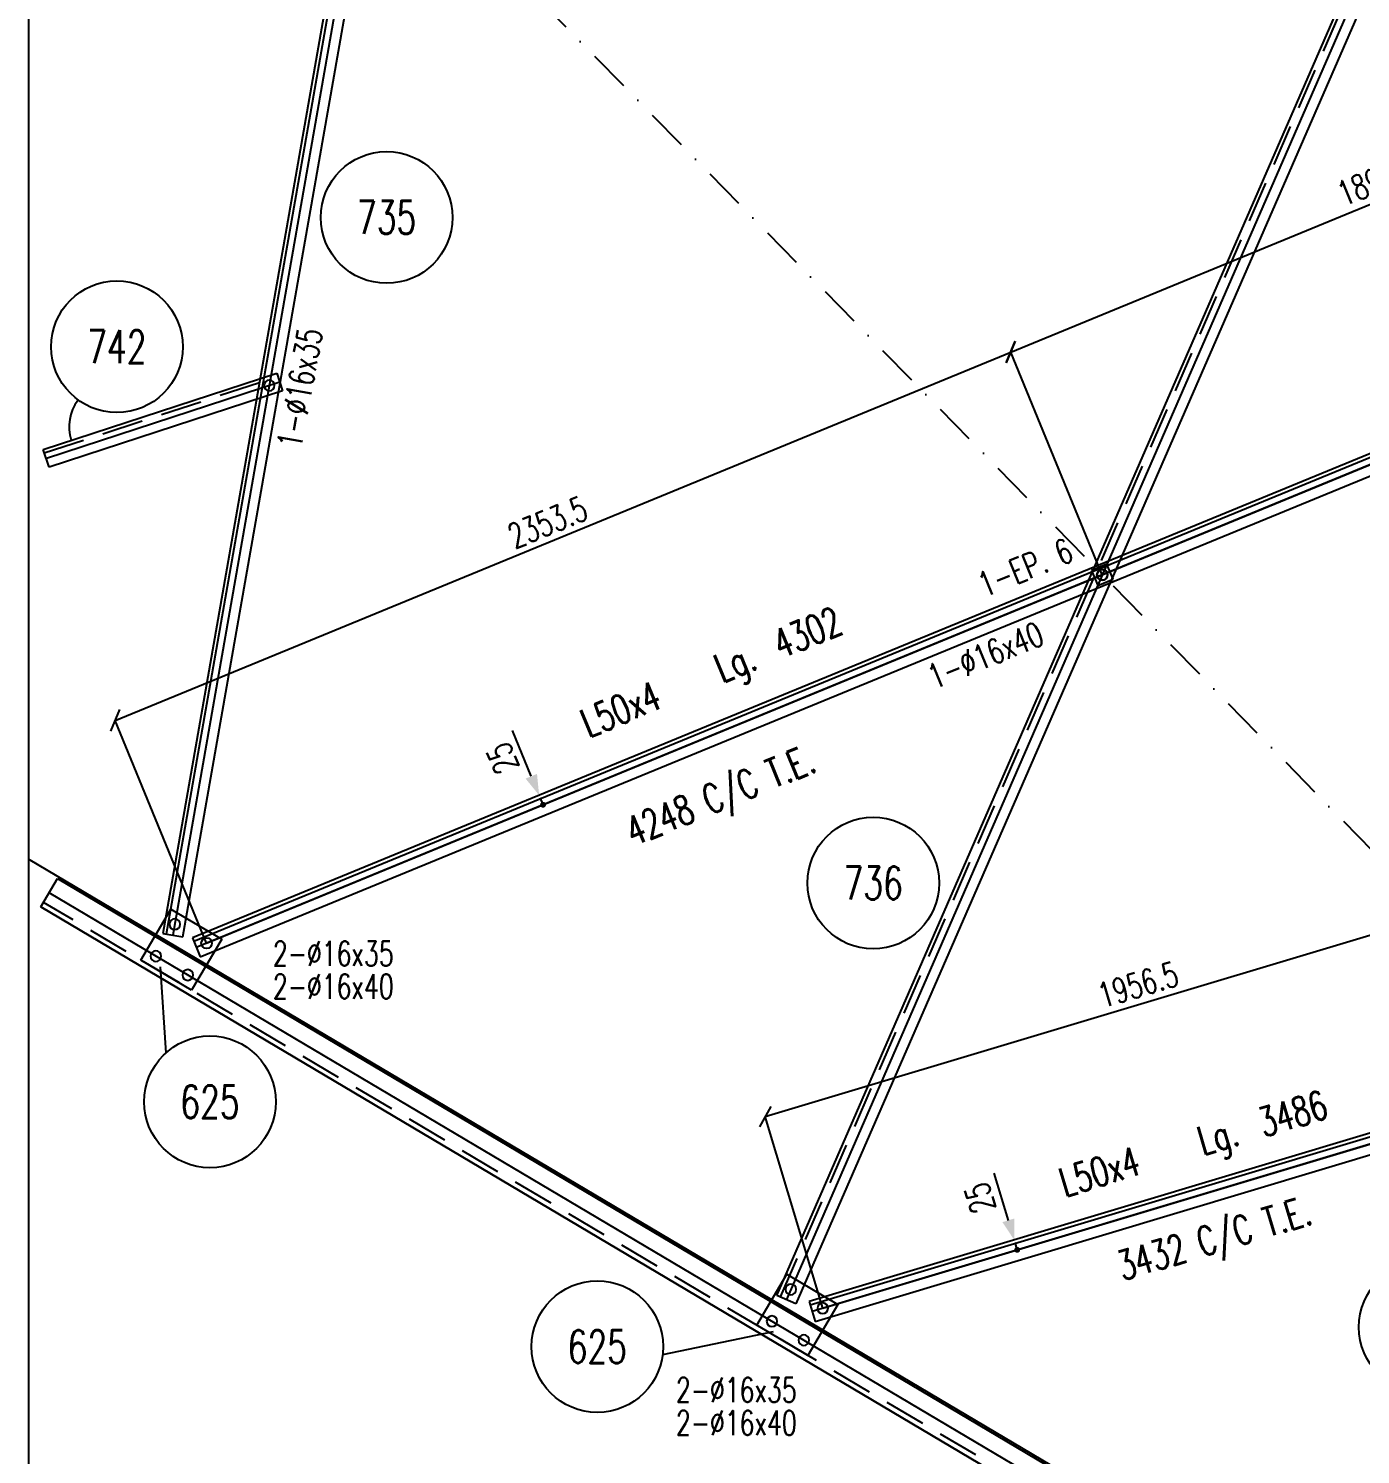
# Model space of a CAD drawing. Extents: x 144362 to 160582, y -59241 to -47761.
# Drawn here: x 144362 to 147600, y -55949 to -52484 of the extents above; entities that cross this region are included whole.
import ezdxf
from ezdxf.enums import TextEntityAlignment as Align

# ---------------------------------------------------------------- set-up
doc = ezdxf.new("R2010")
doc.units = 0
doc.header["$LTSCALE"] = 200
doc.header["$MEASUREMENT"] = 0
doc.linetypes.add('DASHDOT', pattern=[1, 0.5, -0.25, 0, -0.25])
doc.linetypes.add('DASHED', pattern=[0.75, 0.5, -0.25])
doc.layers.get('0').update_dxf_attribs({"linetype": 'CONTINUOUS'})
doc.layers.get('DEFPOINTS').update_dxf_attribs({"linetype": 'CONTINUOUS'})
for name, color, linetype in [('ASSI', 3, 'CONTINUOUS'), ('BOLLINI_1', 7, 'CONTINUOUS'), ('FORI', 2, 'CONTINUOUS'), ('LINEA_ANG', 2, 'CONTINUOUS'), ('LINEE_PIASTRE', 2, 'CONTINUOUS'), ('LM', 7, 'CONTINUOUS'), ('LS', 7, 'CONTINUOUS'), ('MZ', 6, 'DASHDOT'), ('PIASTRE', 5, 'CONTINUOUS'), ('QT_MAL', 7, 'CONTINUOUS'), ('QT_MPR', 7, 'CONTINUOUS'), ('TRAT-Y', 7, 'DASHED')]:
    doc.layers.add(name, color=color, linetype=linetype)
doc.styles.add('QUOTE', font='ROMANS8.SHX', dxfattribs={"width": 0.7})
doc.styles.add('RQL', font='ROMANS8.SHX', dxfattribs={"width": 0.7})
doc.styles.add('RS', font='ROMANS8.shx', dxfattribs={"width": 0.7})
doc.styles.get("Standard").update_dxf_attribs({"font": 'ROMANS8.SHX', "width": 0.7})
doc.dimstyles.new('FRECCE1', dxfattribs={"dimtxt": 60, "dimasz": 6.66, "dimexe": 0, "dimexo": 0, "dimgap": 1, "dimtad": 1, "dimdec": 0, "dimzin": 0, "dimdsep": 46, "dimtxsty": 'RS', "dimblk1": 'QUOTP', "dimblk2": 'QUOTF', "dimsah": 1, "dimcen": 0, "dimclrd": 2, "dimclre": 2, "dimclrt": 7, "dimadec": 0, "dimazin": 0, "dimtfac": 1, "dimtdec": 0, "dimtix": 1, "dimtmove": 2, "dimatfit": 3, "dimldrblk": 'QUOTP', "dimfxl": 1, "dimtolj": 1, "dimtzin": 0, "dimarcsym": 0})
doc.dimstyles.new('TRATTO_20', dxfattribs={"dimscale": 0, "dimtxt": 60, "dimasz": 40, "dimexe": 0, "dimexo": 0, "dimgap": 10, "dimtad": 1, "dimrnd": 0.5, "dimdsep": 46, "dimtxsty": 'RS', "dimblk1": 'OBLIQUE', "dimblk2": 'OBLIQUE', "dimsah": 1, "dimcen": 0.09, "dimclrd": 2, "dimclre": 2, "dimclrt": 7, "dimadec": 0, "dimazin": 0, "dimtfac": 1, "dimtix": 1, "dimtmove": 2, "dimatfit": 3, "dimfxl": 1, "dimtolj": 1, "dimtzin": 0, "dimarcsym": 0})

# ---------------------------------------------------------------- blocks, each defined once
blk = doc.blocks.new('ASSE98')
blk.add_line((0, 0), (1, 0))
at = {"color": 7, "style": 'QUOTE', "width": 0.5, "flags": 1}
for tag, p in [('TI', (1.38308, 6.82731)), ('DI_S', (1.38308, 6.42178)), ('D_S', (1.38308, 6.02092)), ('E_S', (1.38308, 5.68065)), ('NFORI', (1.36454, 5.29792)), ('ALAR', (1.36349, 4.93246)), ('FAM', (1.3775, 4.54645)), ('ALA', (1.38308, 4.19257)), ('DISP2', (1.38308, 3.84971)), ('DISP1', (1.38308, 3.50686)), ('PINZAF', (1.38308, 3.164)), ('PINZAI', (1.38308, 2.82114)), ('TRP', (1.38308, 2.47829)), ('NP', (1.38308, 2.13543)), ('SV', (1.38308, 1.79257)), ('PESO', (1.38308, 1.44971)), ('QUA', (1.38308, 1.10686)), ('LUN', (1.38308, 0.764)), ('PROF', (1.38308, 0.42114)), ('POS', (1.38308, 0.07829))]:
    blk.add_attdef(tag, p, '', height=0.2, dxfattribs=at)
at = {"color": 7, "flags": 1}
for tag, p in [('LAV1', (3.07431, 6.82847)), ('LAV2', (3.07431, 6.49513)), ('LAV3', (3.07431, 6.1618)), ('LAV4', (3.07431, 5.82847)), ('LAV5', (3.07431, 5.49513)), ('LAV6', (3.07431, 5.1618)), ('LAV7', (3.07431, 4.82847)), ('LAV8', (3.07431, 4.49513)), ('LAV9', (3.07431, 4.1618)), ('LAV10', (3.07431, 3.82847))]:
    blk.add_attdef(tag, p, '', height=0.2, dxfattribs=at)
blk = doc.blocks.new('16')
blk.add_circle((0, 0), 1)
blk = doc.blocks.new('MRKR_98')
blk.add_point((0, 0))
at = {"color": 7, "style": 'QUOTE', "width": 0.5, "flags": 1}
for tag, p in [('TI', (3.73, 6.83)), ('NFORI', (3.72, 5.3)), ('DI_S', (3.73, 6.42)), ('D_S', (3.73, 6.02)), ('E_S', (3.73, 5.68)), ('AUX2', (3.71, 4.93)), ('AUX1', (3.73, 4.19)), ('FAM', (3.73, 4.55)), ('COMMESSA', (3.73, 3.85)), ('MD', (3.73, 3.51)), ('MP', (3.73, 3.16)), ('LARGHEZZA', (3.73, 2.82)), ('SPESSORE', (3.73, 2.48)), ('NP', (3.73, 2.14)), ('SV', (3.73, 1.79)), ('PESO', (3.73, 1.45)), ('QUA', (3.73, 1.11)), ('LUN', (3.73, 0.76)), ('PROF', (3.73, 0.42)), ('POS', (3.73, 0.08))]:
    blk.add_attdef(tag, p, '', height=0.2, dxfattribs=at)
at = {"color": 7, "flags": 1}
for tag, p in [('LAV1', (5.26, 6.88)), ('LAV2', (5.26, 6.55)), ('LAV3', (5.26, 6.21)), ('LAV4', (5.26, 5.88)), ('LAV5', (5.26, 5.55)), ('LAV6', (5.26, 5.21)), ('LAV7', (5.26, 4.88)), ('LAV8', (5.26, 4.55)), ('LAV9', (5.26, 4.21)), ('LAV10', (5.26, 3.88))]:
    blk.add_attdef(tag, p, '', height=0.2, dxfattribs=at)
blk = doc.blocks.new('xxx')
blk.add_circle((0, 0), 8)
at = {"color": 3, "style": 'RQL', "width": 0.7}
blk.add_attdef('POS', text='', height=4, dxfattribs=at).set_placement((0, 0), align=Align.MIDDLE)
at = {"color": 3, "style": 'RQL', "width": 0.7, "flags": 1}
blk.add_attdef('POS1', (-0.39, -5.42), '', height=2, dxfattribs=at)
at = {"style": 'RQL', "width": 0.7, "flags": 1}
blk.add_attdef('TIPO', (-0.39, -8.66), '', height=2, dxfattribs=at)
blk = doc.blocks.new('_OBLIQUE')
at = {"color": 0, "linetype": 'ByBlock'}
blk.add_line((-0.5, -0.5), (0.5, 0.5), dxfattribs=at)
blk = doc.blocks.new('*D92')
at = {"layer": 'DEFPOINTS', "color": 0, "transparency": 16777216}
for p in [(146749.7, -53269.9), (146972.2, -53811.2), (144795.3, -54706.2)]:
    blk.add_point(p, dxfattribs=at)
at = {"layer": 'QT_MPR', "color": 2, "lineweight": -2, "transparency": 16777216}
for p, q in [((144572.7, -54164.9), (146749.7, -53269.9)), ((146972.2, -53811.2), (146749.7, -53269.9)), ((144795.3, -54706.2), (144572.7, -54164.9))]:
    blk.add_line(p, q, dxfattribs=at)
at = {"layer": 'QT_MPR', "color": 2, "lineweight": -2, "transparency": 16777216, "xscale": 40, "yscale": 40, "zscale": 40}
for p, rotation in [((146749.7, -53269.9), 22.34848301096214), ((144572.7, -54164.9), 202.3484830109621)]:
    blk.add_blockref('_OBLIQUE', p, dxfattribs=dict(at, rotation=rotation))
at = {"layer": 'QT_MPR', "color": 7, "transparency": 16777216, "insert": (145624.2, -53683.5), "char_height": 60, "attachment_point": 5, "rotation": 22.3485, "style": 'RS'}
blk.add_mtext('\\A1;2353.5', dxfattribs=at)
blk = doc.blocks.new('*D91')
at = {"layer": 'DEFPOINTS', "color": 0, "transparency": 16777216}
for p in [(148501.6, -52549.6), (148724.1, -53091), (146972.2, -53811.2)]:
    blk.add_point(p, dxfattribs=at)
at = {"layer": 'QT_MPR', "color": 2, "lineweight": -2, "transparency": 16777216}
for p, q in [((146749.7, -53269.9), (148501.6, -52549.6)), ((148724.1, -53091), (148501.6, -52549.6)), ((146972.2, -53811.2), (146749.7, -53269.9))]:
    blk.add_line(p, q, dxfattribs=at)
at = {"layer": 'QT_MPR', "color": 2, "lineweight": -2, "transparency": 16777216, "xscale": 40, "yscale": 40, "zscale": 40}
for p, rotation in [((148501.6, -52549.6), 22.34848301096214), ((146749.7, -53269.9), 202.3484830109621)]:
    blk.add_blockref('_OBLIQUE', p, dxfattribs=dict(at, rotation=rotation))
at = {"layer": 'QT_MPR', "color": 7, "transparency": 16777216, "insert": (147639.8, -52851.5), "char_height": 60, "attachment_point": 5, "rotation": 22.3485, "style": 'RS'}
blk.add_mtext('\\A1;1894.5', dxfattribs=at)
blk = doc.blocks.new('*D90')
at = {"layer": 'DEFPOINTS', "color": 0, "transparency": 16777216}
for p in [(148026.6, -54565.2), (148166.4, -55030.9), (146292.6, -55593.5)]:
    blk.add_point(p, dxfattribs=at)
at = {"layer": 'QT_MPR', "color": 2, "lineweight": -2, "transparency": 16777216}
for p, q in [((146152.8, -55127.7), (148026.6, -54565.2)), ((148166.4, -55030.9), (148026.6, -54565.2)), ((146292.6, -55593.5), (146152.8, -55127.7))]:
    blk.add_line(p, q, dxfattribs=at)
at = {"layer": 'QT_MPR', "color": 2, "lineweight": -2, "transparency": 16777216, "xscale": 40, "yscale": 40, "zscale": 40}
for p, rotation in [((148026.6, -54565.2), 16.71026634204063), ((146152.8, -55127.7), 196.7102663420406)]:
    blk.add_blockref('_OBLIQUE', p, dxfattribs=dict(at, rotation=rotation))
at = {"layer": 'QT_MPR', "color": 7, "transparency": 16777216, "insert": (147059.3, -54807.1), "char_height": 60, "attachment_point": 5, "rotation": 16.7103, "style": 'RS'}
blk.add_mtext('\\A1;1956.5', dxfattribs=at)
blk = doc.blocks.new('IQ')
for p, q in [((0.5, 0.5), (-0.5, 0.5)), ((-0.5, 0.5), (-0.5, -0.5)), ((0.5, -0.5), (0.5, 0.5)), ((-0.5, -0.5), (0.5, -0.5))]:
    blk.add_line(p, q)
at = {"flags": 1}
for tag, p in [('SPESSORE', (0, -0.008)), ('NUMERO', (0, -0.342))]:
    blk.add_attdef(tag, p, '', height=0.2, dxfattribs=at)
blk = doc.blocks.new('bull')
at = {"style": 'RS', "width": 0.7, "flags": 1}
for tag, p in [('NN', (-12.25, 0)), ('DIAMETRO', (0, -4.86)), ('SERRAGGIO', (0, -9.71)), ('LUNGHEZZA', (0, -14.57)), ('NB', (0, -19.43)), ('TIPO', (0, -24.12)), ('EL', (-0.14, -29))]:
    blk.add_attdef(tag, p, '', height=3, dxfattribs=at)
at = {"style": 'RS', "width": 0.7}
blk.add_attdef('BULLONE', (0, 0), '', height=3, dxfattribs=at)
blk = doc.blocks.new('imbbull')
at = {"style": 'RS', "width": 0.7, "flags": 1}
for tag, p in [('NN', (-11.1, 0)), ('DIAMETRO', (0, -4.86)), ('SERRAGGIO', (0, -9.71)), ('LUNGHEZZA', (0, -14.57)), ('NB', (0, -19.43)), ('TIPO', (0, -24.38)), ('EL', (-0.14, -29.26))]:
    blk.add_attdef(tag, p, '', height=3, dxfattribs=at)
at = {"style": 'RS', "width": 0.7}
blk.add_attdef('BULLONE', (0, 0), '', height=3, dxfattribs=at)
blk = doc.blocks.new('QUOTP')
at = {"layer": 'ASSI', "color": 2, "const_width": 1.07}
blk.add_lwpolyline([(-0.53, 0, 1), (0.53, 0, 1)], format="xyb", close=True, dxfattribs=at)
blk = doc.blocks.new('QUOTF')
at = {"layer": 'LS', "color": 2}
blk.add_line((7.5, 0), (25.5, 0), dxfattribs=at)
blk.add_solid([(7.5, 2.25), (0, 0), (7.5, -2.25)], dxfattribs=at)
blk = doc.blocks.new('*D206')
at = {"layer": 'DEFPOINTS', "color": 0, "transparency": 16777216}
for p in [(145603.4, -54346.9), (145603.4, -54346.9), (145612.9, -54370)]:
    blk.add_point(p, dxfattribs=at)
at = {"layer": 'QT_MAL', "color": 2, "lineweight": -2, "transparency": 16777216}
blk.add_line((145610.4, -54363.9), (145606, -54353.1), dxfattribs=at)
at = {"layer": 'QT_MAL', "color": 2, "lineweight": -2, "transparency": 16777216, "xscale": 6.66, "yscale": 6.66, "zscale": 6.66}
for name, p, rotation in [('QUOTF', (145603.4, -54346.9), 112.3484830109621), ('QUOTP', (145612.9, -54370), 292.3484830109621)]:
    blk.add_blockref(name, p, dxfattribs=dict(at, rotation=rotation))
at = {"layer": 'QT_MAL', "color": 7, "transparency": 16777216, "insert": (145514.6, -54257.2), "char_height": 60, "attachment_point": 5, "rotation": 112.3485, "style": 'RS'}
blk.add_mtext('\\A1;25', dxfattribs=at)
blk = doc.blocks.new('*D207')
at = {"layer": 'DEFPOINTS', "color": 0, "transparency": 16777216}
for p in [(146758.2, -55427.6), (146758.2, -55427.6), (146765.4, -55451.5)]:
    blk.add_point(p, dxfattribs=at)
at = {"layer": 'QT_MAL', "color": 2, "lineweight": -2, "transparency": 16777216}
blk.add_line((146763.5, -55445.1), (146760.2, -55434), dxfattribs=at)
at = {"layer": 'QT_MAL', "color": 2, "lineweight": -2, "transparency": 16777216, "xscale": 6.66, "yscale": 6.66, "zscale": 6.66}
for name, p, rotation in [('QUOTF', (146758.2, -55427.6), 106.7102663420406), ('QUOTP', (146765.4, -55451.5), 286.7102663420407)]:
    blk.add_blockref(name, p, dxfattribs=dict(at, rotation=rotation))
at = {"layer": 'QT_MAL', "color": 7, "transparency": 16777216, "insert": (146674.7, -55325.6), "char_height": 60, "attachment_point": 5, "rotation": 106.7103, "style": 'RS'}
blk.add_mtext('\\A1;25', dxfattribs=at)

msp = doc.modelspace()

# ---------------------------------------------------------------- linework, layer by layer
at = {"layer": 'LINEA_ANG'}
for p, q in [((146181.475, -55562.343), (147900.783, -51618.845)), ((147946.617, -51638.827), (146227.308, -55582.326)), ((145157.259, -52011.399), (144688.578, -54682.594)), ((145165.631, -52012.868), (144696.95, -54684.063)), ((144737.826, -54691.235), (145206.506, -52020.04)), ((148739.599, -53057.594), (144760.73, -54693.382)), ((144763.962, -54701.243), (148742.831, -53065.455)), ((144779.742, -54739.626), (148758.611, -53103.838)), ((144398.19, -53506.817), (144965.604, -53321.209)), ((144965.604, -53321.209), (144979.595, -53363.979)), ((144979.595, -53363.979), (144412.181, -53549.587)), ((144412.181, -53549.587), (144398.19, -53506.817)), ((144391.972, -54618.314), (144432.756, -54549.49)), ((144432.756, -54549.49), (151860.584, -58951.004)), ((149598.35, -54574.948), (146259.561, -55577.285)), ((146262.005, -55585.426), (149600.794, -54583.089)), ((151819.801, -59019.828), (144391.972, -54618.314)), ((146273.937, -55625.173), (149612.727, -54622.836)), ((144688.578, -54682.594), (144737.826, -54691.235)), ((144760.73, -54693.382), (144779.742, -54739.626)), ((146227.308, -55582.326), (146181.475, -55562.343)), ((146259.561, -55577.285), (146273.937, -55625.173))]:
    msp.add_line(p, q, dxfattribs=at)
at = {"layer": 'LINEE_PIASTRE'}
for p, q in [((144634.995, -54747.211), (144708.404, -54623.328)), ((144708.404, -54623.328), (144832.288, -54696.738)), ((144832.288, -54696.738), (144758.878, -54820.621)), ((144758.878, -54820.621), (144634.995, -54747.211)), ((146132.309, -55634.476), (146205.718, -55510.592)), ((146205.718, -55510.592), (146329.601, -55584.002)), ((146329.601, -55584.002), (146256.192, -55707.885)), ((146256.192, -55707.885), (146132.309, -55634.476))]:
    msp.add_line(p, q, dxfattribs=at)
at = {"layer": 'LS', "color": 6}
for p, q in [((144795.295, -54706.201), (148724.133, -53090.982)), ((150784.838, -58307.736), (144362.383, -54501.978)), ((150738.669, -58332.686), (144412.364, -54583.902)), ((146292.609, -55593.466), (149579.633, -54606.669)), ((144682.467, -54764.127), (144696.174, -54973.069)), ((146172.408, -55650.95), (145903.65, -55706.206))]:
    msp.add_line(p, q, dxfattribs=at)
at = {"layer": 'LS', "color": 8}
msp.add_lwpolyline([(144362.383, -47761.325), (144362.383, -59241.325), (157082.383, -59241.325), (157082.383, -57641.325), (160582.383, -57641.325), (160582.383, -47761.325), (144362.383, -47761.325)], close=True, dxfattribs=at)
at = {"layer": 'LS', "color": 6}
msp.add_arc((144567.507, -53451.443), 106.537, 143.013775, 197.6259, dxfattribs=at)
at = {"layer": 'MZ'}
msp.add_line((144898.312, -51693.144), (152034.395, -58981.293), dxfattribs=at)
at = {"layer": 'TRAT-Y'}
for p, q in [((147908.575, -51622.242), (146189.266, -55565.741)), ((144400.833, -53514.896), (144968.247, -53329.288)), ((151826.428, -59008.644), (144398.6, -54607.131))]:
    msp.add_line(p, q, dxfattribs=at)

# ---------------------------------------------------------------- block references
at = {"layer": 'ASSI', "xscale": 4301.999999999999, "zscale": 4301.999999999999, "rotation": 246.4434908510765}
msp.add_blockref('ASSE98', (147923.7, -51628.836), dxfattribs=at)
at = {"layer": 'ASSI'}
for p, xscale, rotation in [((145181.882, -52015.719), 2712, 260.0483397650734), ((144973.204, -53342.922), 597, 198.1135113557624), ((144391.955, -54618.304), 8634, 329.3502605525949)]:
    msp.add_blockref('ASSE98', p, dxfattribs=dict(at, xscale=xscale, rotation=rotation))
ref = msp.add_blockref('ASSE98', (148749.105, -53080.716), dxfattribs=dict(at, xscale=4302, zscale=4302, rotation=202.348483010962))
ref.add_attrib('PROF', 'L50x4', (145723.887, -54207.669), dxfattribs={"layer": '0', "color": 2, "height": 70, "rotation": 22.348483, "style": 'QUOTE', "width": 0.7})
ref.add_attrib('LUN', '4302', (146190.832, -54015.699), dxfattribs={"layer": '0', "color": 2, "height": 70, "rotation": 22.348483, "style": 'QUOTE', "width": 0.7})
ref.add_attrib('PESO', '4248 C/C T.E.', (145832.255, -54471.262), dxfattribs={"layer": '0', "color": 2, "height": 70, "rotation": 22.348483, "style": 'QUOTE', "width": 0.7})
ref.add_attrib('SV', 'Lg.', (146048.276, -54074.307), dxfattribs={"layer": '0', "color": 2, "height": 70, "rotation": 22.348483, "style": 'QUOTE', "width": 0.7})
ref = msp.add_blockref('ASSE98', (149605.539, -54598.892), dxfattribs=dict(at, xscale=3486, zscale=3486, rotation=196.7102663420406))
ref.add_attrib('PROF', 'L50x4', (146880.963, -55323.104), dxfattribs={"layer": '0', "color": 2, "height": 70, "rotation": 16.710266, "style": 'QUOTE', "width": 0.7})
ref.add_attrib('LUN', '3486', (147364.51, -55177.939), dxfattribs={"layer": '0', "color": 2, "height": 70, "rotation": 16.710266, "style": 'QUOTE', "width": 0.7})
ref.add_attrib('PESO', '3432 C/C T.E.', (147021.634, -55526.496), dxfattribs={"layer": '0', "color": 2, "height": 70, "rotation": 16.710266, "style": 'QUOTE', "width": 0.7})
ref.add_attrib('SV', 'Lg.', (147216.886, -55222.257), dxfattribs={"layer": '0', "color": 2, "height": 70, "rotation": 16.710266, "style": 'QUOTE', "width": 0.7})
at = {"layer": 'BOLLINI_1', "xscale": 20, "yscale": 20, "zscale": 20}
for p, values in [((145232.827, -52942.885), {'POS': '735'}), ((144577.217, -53257.061), {'POS': '742'}), ((146415.407, -54560.204), {'POS': '736'}), ((144803.419, -55091.806), {'POS': '625'}), ((147755.831, -55639.188), {'POS': '737'}), ((145744.853, -55686.628), {'POS': '625'})]:
    msp.add_blockref('xxx', p, dxfattribs=at).add_auto_attribs(values)
at = {"layer": 'FORI', "xscale": -13, "yscale": 13, "zscale": 13}
for p, rotation in [((144947.542, -53351.317), 88.79197386203853), ((146972.207, -53811.232), 88.79197386203853), ((144717.868, -54660.321), 88.79197386203853), ((144671.987, -54737.748), 113.9340373532144), ((144749.414, -54783.628), 113.9340373532144), ((146215.182, -55547.585), 88.79197386203853), ((146215.182, -55547.585), 88.79197386203853), ((146169.301, -55625.012), 113.9340373532144), ((146292.609, -55593.466), 88.79197386203853), ((146246.728, -55670.893), 113.9340373532144)]:
    msp.add_blockref('16', p, dxfattribs=dict(at, rotation=rotation))
at = {"layer": 'FORI', "xscale": 13, "yscale": 13, "zscale": 13}
for p in [(146972.207, -53811.232), (144795.295, -54706.201)]:
    msp.add_blockref('16', p, dxfattribs=at)
at = {"layer": 'LM', "xscale": 40, "yscale": 40, "zscale": 40, "rotation": 292.3484830109579}
msp.add_blockref('IQ', (146972.207, -53811.232), dxfattribs=at)
at = {"layer": 'LS', "color": 7, "xscale": 20, "yscale": 20, "zscale": 20}
for name, p, rotation, values in [('bull', (145024.677, -53507.096), 79.53765275820928, {'BULLONE': '1-%%c16x35                '}), ('imbbull', (146686.301, -53866.419), 22.34848301096276, {'BULLONE': '1-EP. 6'}), ('bull', (146563.89, -54090.322), 22.34848301096359, {'BULLONE': '1-%%c16x40                '})]:
    msp.add_blockref(name, p, dxfattribs=dict(at, rotation=rotation)).add_auto_attribs(values)
for p, values in [((144956.453, -54761.492), {'BULLONE': '2-%%c16x35                '}), ((144956.453, -54841.492), {'BULLONE': '2-%%c16x40                '}), ((145936.007, -55821.873), {'BULLONE': '2-%%c16x35                '}), ((145936.007, -55901.873), {'BULLONE': '2-%%c16x40                '})]:
    msp.add_blockref('bull', p, dxfattribs=at).add_auto_attribs(values)
at = {"layer": 'PIASTRE', "xscale": 20, "yscale": 20, "zscale": 20, "rotation": 149.3502605522145}
for p in [(144708.404, -54623.328), (146205.718, -55510.592)]:
    msp.add_blockref('MRKR_98', p, dxfattribs=at)

# ---------------------------------------------------------------- dimensions: what is measured, and where the dimension line sits
at = {"layer": 'QT_MAL'}
for base, p1, p2, angle, picture, middle in [((145603.44, -54346.928), (145612.946, -54370.05), (145603.44, -54346.928), 112.348483, '*D206', (145514.56, -54257.152)), ((146758.238, -55427.577), (146765.427, -55451.521), (146758.238, -55427.577), 106.710266, '*D207', (146674.663, -55325.584))]:
    dim = msp.add_linear_dim(base=base, p1=p1, p2=p2, angle=angle, text='25', dimstyle='FRECCE1', dxfattribs=at)
    dim.commit()
    dim.dimension.update_dxf_attribs({"geometry": picture, "text_midpoint": middle, "dimtype": 160})
at = {"layer": 'QT_MPR'}
for base, p1, p2, angle, text, picture, middle in [((148501.58, -52549.646), (146972.207, -53811.232), (148724.133, -53090.982), 22.348483, '1894.5', '*D91', (147639.76, -52851.496)), ((146749.653, -53269.896), (144795.295, -54706.201), (146972.207, -53811.232), 22.348483, '2353.5', '*D92', (145624.165, -53683.469)), ((148026.625, -54565.172), (146292.609, -55593.466), (148166.447, -55030.921), 16.710266, '1956.5', '*D90', (147059.269, -54807.125))]:
    dim = msp.add_linear_dim(base=base, p1=p1, p2=p2, angle=angle, text=text, dimstyle='TRATTO_20', override={"dimscale": 1}, dxfattribs=at)
    dim.commit()
    dim.dimension.update_dxf_attribs({"geometry": picture, "text_midpoint": middle, "dimtype": 160})

doc.saveas('drawing.dxf')
